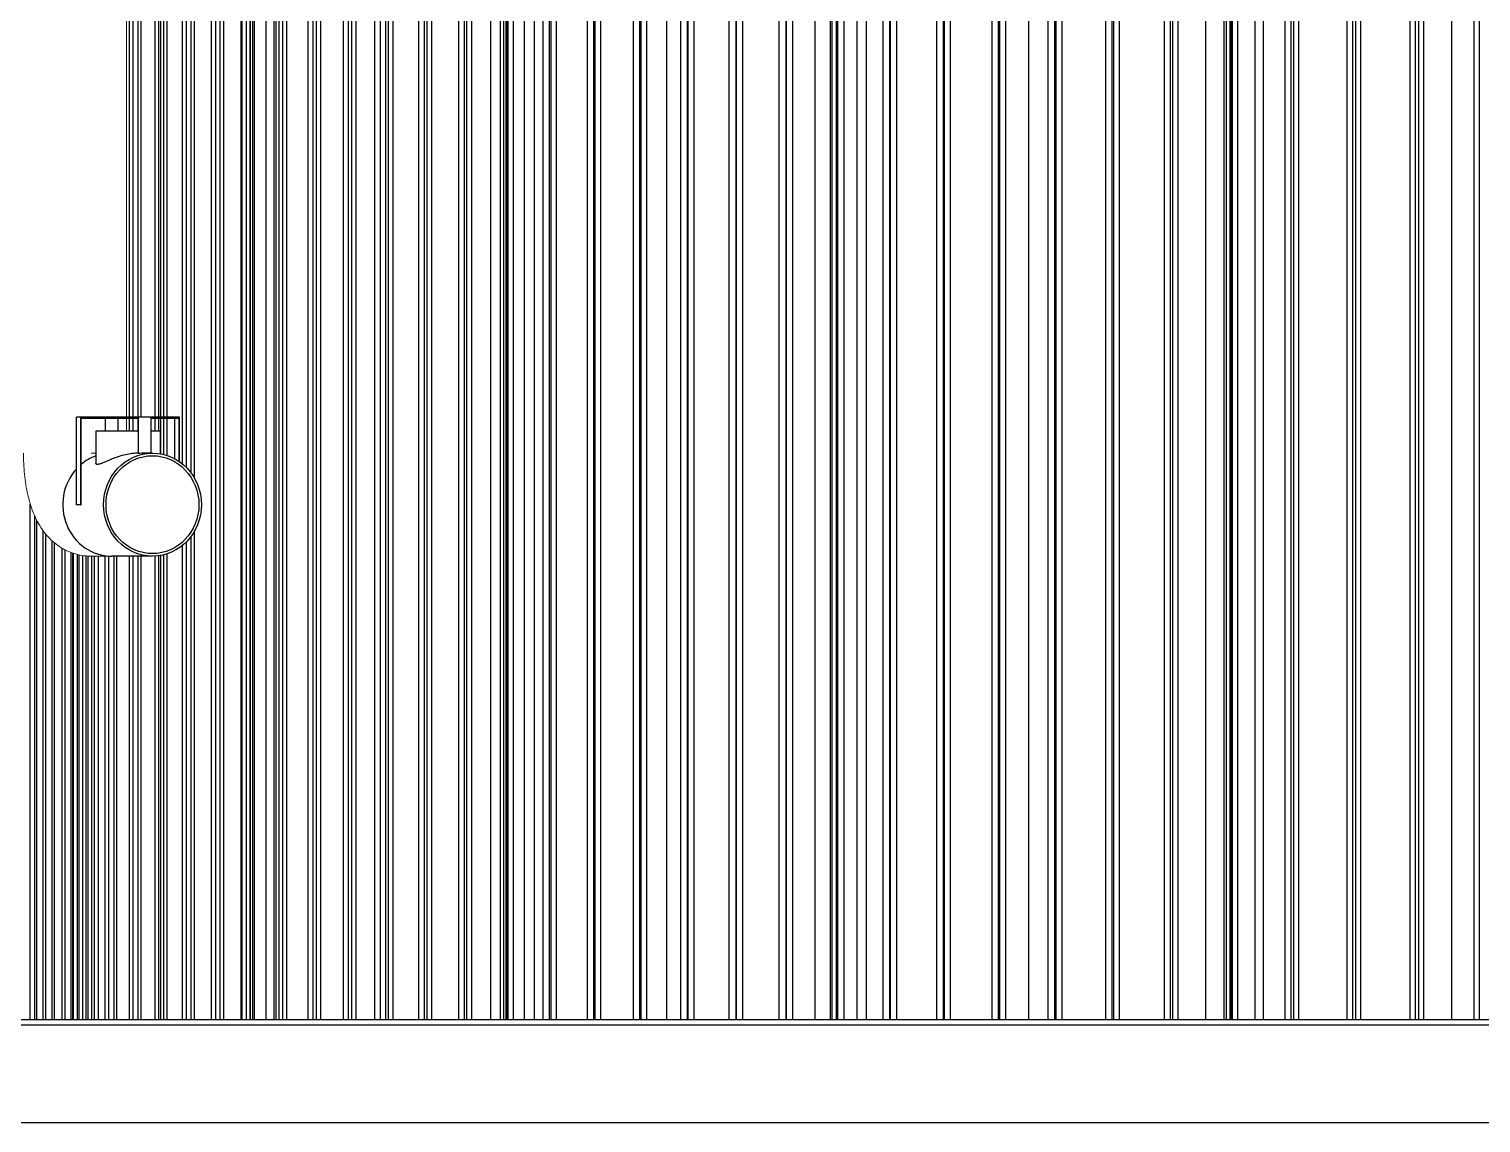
# Model space of a CAD drawing. Header units: millimetres. Extents: x -4172 to 126100, y -2 to 142133.
# Drawn here: x 44038 to 49672, y 42618 to 46864 of the extents above; entities that cross this region are included whole.
import ezdxf

# ---------------------------------------------------------------- set-up
doc = ezdxf.new("R2010")
doc.units = ezdxf.units.MM
doc.header["$LTSCALE"] = 100
doc.layers.add('P_Atmospheric Air (AA)', color=7, linetype='Continuous', lineweight=18, true_color=0x00e100)
doc.layers.add('Visible', color=7, linetype='Continuous', lineweight=25)

msp = doc.modelspace()

# ---------------------------------------------------------------- linework, layer by layer
at = {"layer": 'P_Atmospheric Air (AA)'}
for p, q in [((44415.82, 45357.58), (44415.82, 48782.58)), ((44415.82, 45302.58), (44415.82, 45352.58)), ((44296.66, 45217.58), (44279.15, 45217.58)), ((44461.28, 45217.58), (44461.25, 45217.58)), ((44516.67, 45217.58), (44485.95, 45217.58)), ((44516.67, 44817.58), (44279.15, 44817.58))]:
    msp.add_line(p, q, dxfattribs=at)
msp.add_ellipse((44516.67, 45017.58), major_axis=(0, 200), ratio=0.9485323, dxfattribs=at)
msp.add_open_spline([(44279.15, 44817.58), (44254.82, 44817.58), (44230.64, 44821.83), (44186, 44836.69), (44166.15, 44847.59), (44129.08, 44873.79), (44113.89, 44889.33), (44083.58, 44926.23), (44072.12, 44946.78), (44049.96, 44993.81), (44041.72, 45019.74), (44028.68, 45072.28), (44024.13, 45098.82), (44017.87, 45152.9), (44016.19, 45180.39), (44015.84, 45211.17), (44015.82, 45214.37), (44015.82, 45217.58)], degree=3, knots=[3.1415927, 3.1415927, 3.1415927, 3.1415927, 3.246639, 3.246639, 3.3617088, 3.3617088, 3.5095008, 3.5095008, 3.7333969, 3.7333969, 4.0475561, 4.0475561, 4.3617154, 4.3617154, 4.6758747, 4.6758747, 4.712389, 4.712389, 4.712389, 4.712389], dxfattribs=at)
at = {"layer": 'Visible'}
for p, q in [((44526.72, 45357.58), (44526.72, 48882.58)), ((44540.47, 48882.58), (44540.47, 45357.58)), ((44559.59, 48882.58), (44559.59, 45357.58)), ((44573.34, 45357.58), (44573.34, 48882.58)), ((44632.96, 45175.6), (44632.96, 48882.58)), ((44647.55, 48882.58), (44647.55, 45162.35)), ((44665.54, 48882.58), (44665.54, 45141.54)), ((44680.14, 45119.05), (44680.14, 48882.58)), ((44745.53, 43017.58), (44745.53, 48882.58)), ((44760.96, 48882.58), (44760.96, 43017.58)), ((44777.81, 48882.58), (44777.81, 43017.58)), ((44793.25, 43017.58), (44793.25, 48882.58)), ((44860.85, 43017.58), (44860.85, 48877.58)), ((44864.37, 43017.58), (44864.37, 48882.58)), ((44880.64, 48882.58), (44880.64, 43017.58)), ((44895.8, 43017.58), (44895.8, 48877.58)), ((44896.35, 48882.58), (44896.35, 43017.58)), ((44905.99, 43017.58), (44905.99, 48877.58)), ((44912.62, 43017.58), (44912.62, 48882.58)), ((44957.28, 43017.58), (44957.28, 48877.58)), ((44989.44, 43017.58), (44989.44, 48882.58)), ((44997.01, 43017.58), (44997.01, 48877.58)), ((45006.53, 48882.58), (45006.53, 43017.58)), ((45021.09, 48882.58), (45021.09, 43017.58)), ((45038.17, 43017.58), (45038.17, 48882.58)), ((45120.66, 43017.58), (45120.66, 48882.58)), ((45138.56, 48882.58), (45138.56, 43017.58)), ((45151.96, 48882.58), (45151.96, 43017.58)), ((45169.86, 43017.58), (45169.86, 48882.58)), ((45257.97, 43017.58), (45257.97, 48882.58)), ((45276.67, 48882.58), (45276.67, 43017.58)), ((45288.9, 48882.58), (45288.9, 43017.58)), ((45307.61, 43017.58), (45307.61, 48882.58)), ((45380.05, 43017.58), (45380.05, 48877.58)), ((45401.29, 43017.58), (45401.29, 48882.58)), ((45420.79, 48882.58), (45420.79, 43017.58)), ((45431.85, 48882.58), (45431.85, 43017.58)), ((45451.35, 43017.58), (45451.35, 48882.58)), ((45550.56, 43017.58), (45550.56, 48882.58)), ((45570.84, 48882.58), (45570.84, 43017.58)), ((45580.72, 48882.58), (45580.72, 43017.58)), ((45601.01, 43017.58), (45601.01, 48882.58)), ((45705.69, 43017.58), (45705.69, 48882.58)), ((45726.75, 48882.58), (45726.75, 43017.58)), ((45735.45, 48882.58), (45735.45, 43017.58)), ((45756.51, 43017.58), (45756.51, 48882.58)), ((45829.38, 43017.58), (45829.38, 48877.58)), ((45866.61, 43017.58), (45866.61, 48882.58)), ((45880.67, 43017.58), (45880.67, 48877.58)), ((45888.43, 48882.58), (45888.43, 43017.58)), ((45894.57, 43017.58), (45894.57, 48877.58)), ((45895.95, 48882.58), (45895.95, 43017.58)), ((45917.77, 43017.58), (45917.77, 48882.58)), ((45960.87, 43017.58), (45960.87, 48877.58)), ((45999.11, 43017.58), (45999.11, 48877.58)), ((46033.24, 43017.58), (46033.24, 48882.58)), ((46055.81, 48882.58), (46055.81, 43017.58)), ((46062.13, 48882.58), (46062.13, 43017.58)), ((46084.71, 43017.58), (46084.71, 48882.58)), ((46205.49, 43017.58), (46205.49, 48882.58)), ((46228.8, 48882.58), (46228.8, 43017.58)), ((46233.93, 48882.58), (46233.93, 43017.58)), ((46257.24, 43017.58), (46257.24, 48882.58)), ((46383.27, 43017.58), (46383.27, 48882.58)), ((46407.31, 48882.58), (46407.31, 43017.58)), ((46411.24, 48882.58), (46411.24, 43017.58)), ((46435.28, 43017.58), (46435.28, 48882.58)), ((46512.55, 43017.58), (46512.55, 48877.58)), ((46566.49, 43017.58), (46566.49, 48882.58)), ((46591.25, 48882.58), (46591.25, 43017.58)), ((46593.98, 48882.58), (46593.98, 43017.58)), ((46618.74, 43017.58), (46618.74, 48882.58)), ((46755.06, 43017.58), (46755.06, 48882.58)), ((46780.52, 48882.58), (46780.52, 43017.58)), ((46782.06, 48882.58), (46782.06, 43017.58)), ((46807.52, 43017.58), (46807.52, 48882.58)), ((46948.89, 43017.58), (46948.89, 48882.58)), ((46975.04, 48882.58), (46975.04, 43017.58)), ((46975.37, 48882.58), (46975.37, 43017.58)), ((47001.52, 43017.58), (47001.52, 48882.58)), ((47088.22, 43017.58), (47088.22, 48877.58)), ((47147.86, 43017.58), (47147.86, 48882.58)), ((47154.52, 43017.58), (47154.52, 48877.58)), ((47171.76, 43017.58), (47171.76, 48877.58)), ((47173.82, 48882.58), (47173.82, 43017.58)), ((47174.69, 48882.58), (47174.69, 43017.58)), ((47200.65, 43017.58), (47200.65, 48882.58)), ((47251.35, 43017.58), (47251.35, 48877.58)), ((47287.13, 43017.58), (47287.13, 48877.58)), ((47351.89, 43017.58), (47351.89, 48882.58)), ((47377.31, 48882.58), (47377.31, 43017.58)), ((47379.38, 48882.58), (47379.38, 43017.58)), ((47404.8, 43017.58), (47404.8, 48882.58)), ((47560.86, 43017.58), (47560.86, 48882.58)), ((47585.73, 48882.58), (47585.73, 43017.58)), ((47589, 48882.58), (47589, 43017.58)), ((47613.88, 43017.58), (47613.88, 48882.58)), ((47774.68, 43017.58), (47774.68, 48882.58)), ((47798.98, 48882.58), (47798.98, 43017.58)), ((47803.45, 48882.58), (47803.45, 43017.58)), ((47827.76, 43017.58), (47827.76, 48882.58)), ((49397.43, 43017.58), (49397.43, 48882.58)), ((49417.47, 48882.58), (49417.47, 43017.58)), ((49430.23, 48882.58), (49430.23, 43017.58)), ((49450.27, 43017.58), (49450.27, 48882.58)), ((49558.99, 43017.58), (49558.99, 48877.58)), ((49645.84, 43017.58), (49645.84, 48882.58)), ((49665.23, 48882.58), (49665.23, 43017.58)), ((44549.49, 45357.58), (44549.49, 48802.95)), ((44426.88, 45357.58), (44426.88, 48782.58)), ((44439.78, 48783.91), (44439.78, 45357.58)), ((44460.01, 48783.19), (44460.01, 45357.58)), ((44472.91, 45357.58), (44472.91, 48787.4)), ((47917.66, 43017.58), (47917.66, 48698.19)), ((47993.22, 43017.58), (47993.22, 48531.81)), ((48016.95, 48503.01), (48016.95, 43017.58)), ((48022.62, 48496.91), (48022.62, 43017.58)), ((48046.35, 43017.58), (48046.35, 48473.96)), ((48216.39, 43017.58), (48216.39, 48392.05)), ((48239.53, 48389.2), (48239.53, 43017.58)), ((48246.39, 48388.68), (48246.39, 43017.58)), ((48269.54, 43017.58), (48269.54, 48386.17)), ((48444.06, 43017.58), (48444.06, 48325.41)), ((48466.6, 48300.06), (48466.6, 43017.58)), ((48474.65, 48292.66), (48474.65, 43017.58)), ((48729.22, 43017.58), (48729.22, 48292.45)), ((48795.32, 43017.58), (48795.32, 48304.53)), ((48497.2, 43017.58), (48497.2, 48275.49)), ((48604.75, 43017.58), (48604.75, 48245.08)), ((48676.12, 43017.58), (48676.12, 48259.32)), ((48684.35, 43017.58), (48684.35, 48263.01)), ((48698.05, 48270.24), (48698.05, 43017.58)), ((48704.49, 43017.58), (48704.49, 48274.13)), ((48707.28, 48275.93), (48707.28, 43017.58)), ((48827.68, 43017.58), (48827.68, 48277.6)), ((48912.45, 43017.58), (48912.45, 48246.08)), ((48933.76, 48245.08), (48933.76, 43017.58)), ((48944.17, 48245.1), (48944.17, 43017.58)), ((48965.49, 43017.58), (48965.49, 48246.78)), ((49152.93, 43017.58), (49152.93, 48263.58)), ((49173.61, 48263.58), (49173.61, 43017.58)), ((49185.2, 48263.58), (49185.2, 43017.58)), ((49205.88, 43017.58), (49205.88, 48263.58)), ((44237.03, 45357.58), (44221.19, 45357.58)), ((44221.19, 45017.58), (44221.19, 45357.58)), ((44239.87, 45357.58), (44237.03, 45357.58)), ((44237.03, 45357.58), (44237.03, 45017.58)), ((44461.28, 45357.58), (44239.87, 45357.58)), ((44239.87, 45017.58), (44239.87, 45357.58)), ((44461.28, 45352.58), (44239.87, 45352.58)), ((44461.28, 45302.58), (44296.66, 45302.58)), ((44296.66, 45302.58), (44296.66, 45178.64)), ((44333.66, 45352.58), (44333.66, 45302.58)), ((44334.61, 45302.58), (44334.61, 45352.58)), ((44382.04, 45352.58), (44382.04, 45302.58)), ((44426.88, 45302.58), (44426.88, 45352.58)), ((44439.78, 45352.58), (44439.78, 45302.58)), ((44460.01, 45352.58), (44460.01, 45302.58)), ((44462.23, 45357.58), (44461.28, 45357.58)), ((44461.28, 45357.58), (44461.28, 45216.01)), ((44462.23, 45216.01), (44462.23, 45357.58)), ((44509.66, 45357.58), (44462.23, 45357.58)), ((44509.66, 45357.58), (44509.66, 45217.58)), ((44621.66, 45357.58), (44509.66, 45357.58)), ((44621.66, 45352.58), (44509.66, 45352.58)), ((44546.66, 45302.58), (44509.66, 45302.58)), ((44526.72, 45302.58), (44526.72, 45352.58)), ((44540.47, 45352.58), (44540.47, 45302.58)), ((44546.66, 45302.58), (44546.66, 45215.06)), ((44549.49, 45214.56), (44549.49, 45352.58)), ((44559.59, 45352.58), (44559.59, 45212.39)), ((44573.34, 45208.44), (44573.34, 45352.58)), ((44603.45, 45195.42), (44603.45, 45352.58)), ((44619.28, 45352.58), (44619.28, 45185.79)), ((44622.13, 45357.58), (44621.66, 45357.58)), ((44621.66, 45352.58), (44621.66, 45357.58)), ((44622.13, 45183.82), (44622.13, 45357.58)), ((44461.28, 45217.58), (44461.25, 45217.58)), ((44462.23, 45216.01), (44461.28, 45216.01)), ((44516.67, 45217.58), (44485.95, 45217.58)), ((44042.39, 43017.58), (44042.39, 45019.99)), ((44059.37, 44974.08), (44059.37, 43017.58)), ((44237.03, 45017.58), (44221.19, 45017.58)), ((44237.03, 45017.58), (44239.87, 45017.58)), ((44067.92, 43017.58), (44067.92, 44956.14)), ((44092.37, 43017.58), (44092.37, 44916.23)), ((44680.14, 43017.58), (44680.14, 44916.1)), ((44101.8, 44904.05), (44101.8, 43017.58)), ((44126.39, 44878.05), (44126.39, 43017.58)), ((44135.82, 43017.58), (44135.82, 44869.84)), ((44632.96, 43017.58), (44632.96, 44859.56)), ((44647.55, 44872.81), (44647.55, 43017.58)), ((44665.54, 44893.62), (44665.54, 43017.58)), ((44166.18, 43017.58), (44166.18, 44848.56)), ((44176.49, 44842.85), (44176.49, 43017.58)), ((44200, 44832.26), (44200, 43017.58)), ((44207.71, 43017.58), (44207.71, 44829.47)), ((44210.3, 43017.58), (44210.3, 44828.6)), ((44225.41, 43017.58), (44225.41, 44824.23)), ((44231.64, 43017.58), (44231.64, 44822.77)), ((44246.56, 43017.58), (44246.56, 44820.01)), ((44257.74, 44818.62), (44257.74, 43017.58)), ((44266.58, 43017.58), (44266.58, 44817.94)), ((44280.17, 44817.58), (44280.17, 43017.58)), ((44291.34, 43017.58), (44291.34, 44817.58)), ((44306.78, 43017.58), (44306.78, 44817.58)), ((44333.47, 43017.58), (44333.47, 44817.58)), ((44345.52, 44817.58), (44345.52, 43017.58)), ((44516.67, 44817.58), (44358.32, 44817.58)), ((44366.85, 44817.58), (44366.85, 43017.58)), ((44378.89, 43017.58), (44378.89, 44817.58)), ((44426.88, 43017.58), (44426.88, 44817.58)), ((44439.78, 44817.58), (44439.78, 43017.58)), ((44460.01, 44817.58), (44460.01, 43017.58)), ((44472.91, 43017.58), (44472.91, 44817.58)), ((44526.72, 43017.58), (44526.72, 44817.86)), ((44540.47, 44819.16), (44540.47, 43017.58)), ((44549.49, 43017.58), (44549.49, 44820.6)), ((44559.59, 44822.77), (44559.59, 43017.58)), ((44573.34, 43017.58), (44573.34, 44826.71)), ((58010.85, 42997.58), (43551.78, 42997.58)), ((58010.85, 43017.58), (43665.77, 43017.58)), ((58671.57, 42617.58), (43551.78, 42617.58))]:
    msp.add_line(p, q, dxfattribs=at)
for centre, major_axis, start_param, end_param in [((44358.32, 45017.58), (0, 200), 0.3310635, 0.6743673), ((44485.95, 45017.58), (0, 200), 0, 0.1253278), ((44358.32, 45017.58), (0, -200), 3.9495384, 6.2831853)]:
    msp.add_ellipse(centre, major_axis=major_axis, ratio=0.9485323, start_param=start_param, end_param=end_param, dxfattribs=at)
for major_axis in [(0, -200), (0, 190)]:
    msp.add_ellipse((44516.67, 45017.58), major_axis=major_axis, ratio=0.9485323, dxfattribs=at)
for points, knots in [([(44461.25, 45217.58), (44453.57, 45217.58), (44445.45, 45217.08), (44428.89, 45215.05), (44420.46, 45213.53), (44403.86, 45209.7), (44395.68, 45207.38), (44380.07, 45202.36), (44372.65, 45199.65), (44358.92, 45194.3), (44352.12, 45191.46), (44339.26, 45185.97), (44333.2, 45183.32), (44322.26, 45178.79), (44317.37, 45176.91), (44311.15, 45175), (44309.26, 45174.51), (44305.88, 45173.86), (44304.39, 45173.7), (44303.09, 45173.7)], [58.4863683, 58.4863683, 58.4863683, 58.4863683, 60.9136331, 60.9136331, 63.3408978, 63.3408978, 65.7681626, 65.7681626, 68.1954274, 68.1954274, 70.6420266, 70.6420266, 73.0886259, 73.0886259, 75.5352251, 75.5352251, 76.7585247, 76.7585247, 77.9818244, 77.9818244, 77.9818244, 77.9818244]), ([(44303.09, 45173.7), (44301.8, 45173.7), (44300.69, 45173.86), (44298.85, 45174.51), (44298.13, 45175), (44296.98, 45176.42), (44296.66, 45177.45), (44296.66, 45178.65)], [0, 0, 0, 0, 1.2232996, 1.2232996, 2.4465992, 2.4465992, 3.9599845, 3.9599845, 3.9599845, 3.9599845])]:
    msp.add_open_spline(points, degree=3, knots=knots, dxfattribs=at)

doc.saveas('drawing.dxf')
